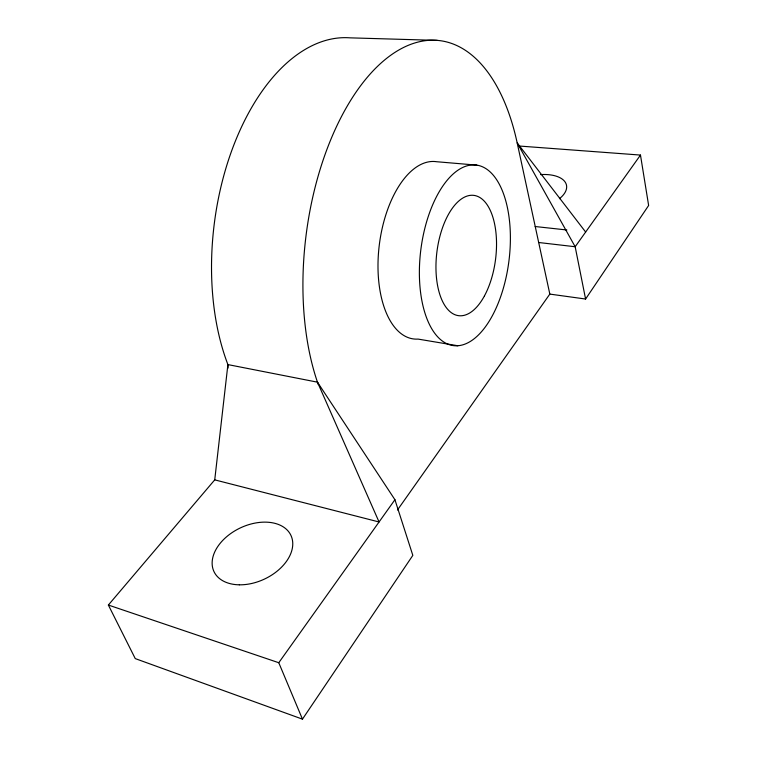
<?xml version="1.0" encoding="UTF-8"?>
<svg xmlns="http://www.w3.org/2000/svg" width="757" height="757" viewBox="0 0 757 757"><rect width="100%" height="100%" fill="white"/><g stroke="black" fill="none" stroke-linecap="round" stroke-linejoin="round"><path stroke-width="1.14" d="M585.644 232.039L517.182 142.912A209.888 108.355 -82.8 0 0 366.587 78.16A209.888 108.355 -82.8 0 0 317.467 382.171L394.927 499.715L412.83 555.373L302.459 719.15L135.257 658.599L108.365 605.042L214.733 479.862L227.904 364.59A201.532 114.667 -82.8 0 1 232.692 148.022A201.532 114.667 -82.8 0 1 350.094 37.85L437.376 40.386M397.463 510L549.828 294.095L585.587 299.034L648.635 205.478L640.479 155.071L518.413 145.969M302.459 719.15L278.775 662.725L394.927 499.715M640.479 155.071L575.169 246.744L585.587 299.034M476.872 165.14A91.001 44.408 -82.8 0 0 420.854 294.482A91.001 44.408 -82.8 0 0 496.876 306.377A91.001 44.408 -82.8 0 0 476.872 165.14L436.581 161.724A89.354 45.817 -82.8 0 0 378.926 248.211A89.354 45.817 -82.8 0 0 418.044 339.089L457.815 345.741M535.171 226.523L566.861 229.986M538.691 242.505L575.169 246.744L517.182 142.912L549.828 294.095M214.733 479.862L379.058 521.98L317.467 382.171L227.904 364.59L228.037 368.12M108.365 605.042L278.775 662.725M317.467 382.171L318.224 384.386M540.64 174.602A31.917 16.37 -12.1 0 1 559.451 198.675M484.471 295.845A60.617 29.551 -82.8 0 0 478.064 196.574A60.617 29.551 -82.8 0 0 436.174 274.1A60.617 29.551 -82.8 0 0 484.471 295.845M239.326 584.82A42.524 28.283 -25.2 0 0 292.022 538.322A42.524 28.283 -25.2 0 0 225.993 537.29A42.524 28.283 -25.2 0 0 239.326 584.82"/></g></svg>
